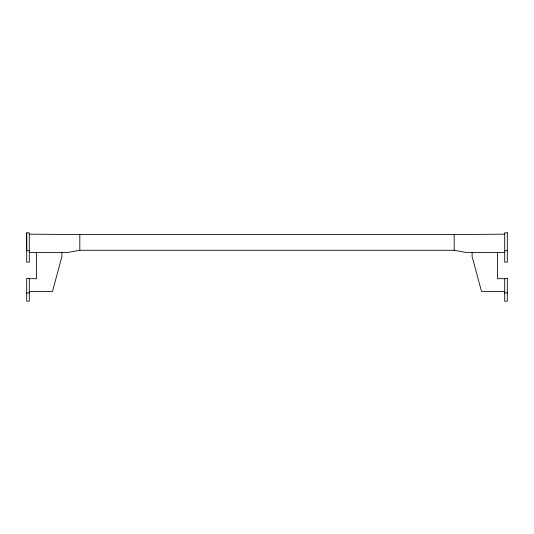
<?xml version="1.0" encoding="UTF-8"?>
<svg xmlns="http://www.w3.org/2000/svg" width="534" height="534" viewBox="0 0 534 534"><rect width="100%" height="100%" fill="white"/><g stroke="black" fill="none" stroke-linecap="round" stroke-linejoin="round"><path stroke-width="0.8" d="M26.7 232.831L26.7 262.154L29.31 262.154L29.31 232.831L26.7 232.831L26.7 250.74L29.31 250.74M504.697 252.388L465.595 252.388L454.187 250.292L79.813 250.292L68.405 252.388L29.303 252.388M29.303 234.166L79.813 234.553L454.187 234.553L504.697 234.166M504.69 250.74L507.3 250.74M29.31 278.688L36.472 278.688L36.472 252.388M504.69 278.688L497.528 278.688L497.528 252.388M29.31 291.491L52.479 291.491L61.891 256.56L61.891 252.388M504.69 291.491L481.521 291.491L472.109 256.56L472.109 252.388M26.7 292.932L29.31 292.932M504.69 292.932L507.3 292.932M454.187 234.553L454.187 250.292M79.813 234.553L79.813 250.292M507.3 232.831L504.69 232.831L504.69 262.154L507.3 262.154L507.3 232.831M29.31 278.361L26.7 278.361L26.7 301.169L29.31 301.169L29.31 278.361M507.3 278.361L504.69 278.361L504.69 301.169L507.3 301.169L507.3 278.361"/></g></svg>
